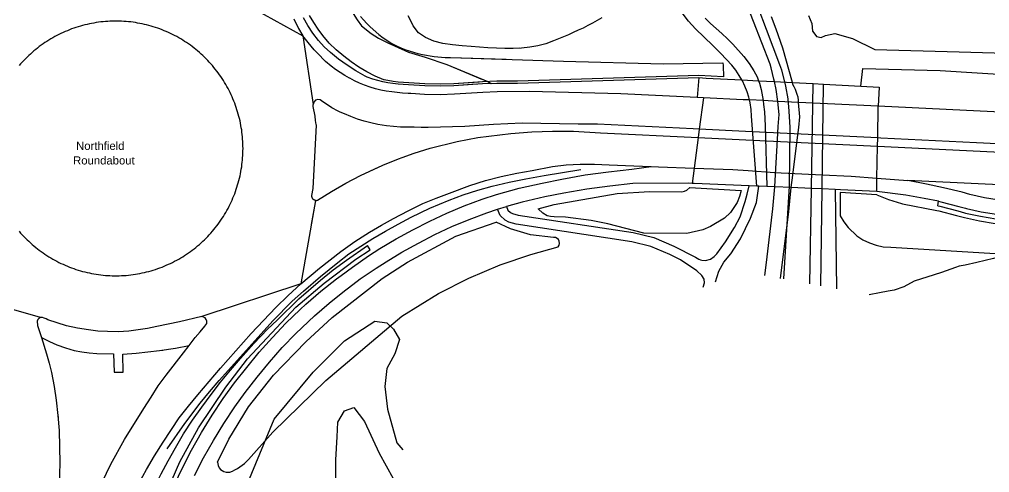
# Model space of a CAD drawing. Header units: millimetres. Extents: x 111502 to 977541, y 8702 to 1044108.
# Drawn here: x 975277.8 to 975487.4, y 475741.9 to 475839.7 of the extents above; entities that cross this region are included whole.
import ezdxf

# ---------------------------------------------------------------- set-up
doc = ezdxf.new("R2010")
doc.units = ezdxf.units.MM
doc.header["$LTSCALE"] = 0.25
doc.layers.add('X HVSS Site Background', color=8, linetype='Continuous')
doc.styles.add('OS Master Map$1$Standard', font='txt')

# ---------------------------------------------------------------- blocks, each defined once
blk = doc.blocks.new('OS MAP')
at = {"layer": 'X HVSS Site Background'}
for points in [[(489222.72, 240367.69), (489222.6, 240368.2), (489222, 240370.7), (489221.78, 240371.49), (489218.16, 240380.69), (489214.58, 240389.93)], [(489118.86, 240381.27), (489119.88, 240379.18), (489120.84, 240377.59)], [(489161.52, 240367.27), (489159.64, 240367.2), (489153.48, 240366.79), (489150.47, 240366.68), (489147.18, 240366.76), (489143.69, 240366.97), (489142.54, 240367.06), (489141.39, 240367.16), (489140.27, 240367.29), (489139.16, 240367.46), (489138.08, 240367.66), (489137.01, 240367.91), (489135.97, 240368.2), (489134.72, 240368.65), (489134.28, 240368.88), (489132.31, 240370), (489130.39, 240371.21), (489128.55, 240372.54), (489126.81, 240373.99), (489125.47, 240375.23), (489124.23, 240376.57), (489123.01, 240378.14), (489121.91, 240379.8), (489120.96, 240381.49)], [(489133.27, 240381.78), (489133.93, 240381.02), (489134.64, 240380.25), (489135.36, 240379.54), (489137.23, 240377.87), (489138.16, 240377.14), (489140.05, 240375.92), (489141.09, 240375.4), (489142, 240374.99), (489142.88, 240374.63), (489144.76, 240374.02), (489145.68, 240373.76), (489146.66, 240373.56), (489149.23, 240373.1), (489151.58, 240372.9), (489152.74, 240372.9), (489177.14, 240372.12), (489198.66, 240371.54), (489211.59, 240371.73), (489211.61, 240371.2), (489211.69, 240368.71)], [(489186.53, 240452.62), (489188.49, 240449.44), (489193.5, 240439.41), (489203.69, 240419.22), (489208.38, 240408.89), (489213.17, 240398.48), (489215.35, 240393.51), (489217.37, 240388.47), (489219.15, 240383.73), (489220.93, 240378.99), (489223.81, 240371.39), (489224.2, 240370.2), (489225.1, 240366.7), (489225.6, 240364), (489225.8, 240361.3), (489226, 240357.8)], [(489207.71, 240381.37), (489208.9, 240380.24), (489210.13, 240379.13), (489211.35, 240378.04), (489212.56, 240376.92), (489213.72, 240375.76), (489216.1, 240373.08), (489217.23, 240371.58), (489218.27, 240370), (489218.95, 240368.72), (489219.28, 240367.87)], [(489211.69, 240368.71), (489206.35, 240368.99), (489167.19, 240367.8), (489162.75, 240367.76), (489159.61, 240367.64), (489153.46, 240367.23), (489150.47, 240367.12), (489147.2, 240367.2), (489143.72, 240367.41), (489142.57, 240367.5), (489141.44, 240367.6), (489140.33, 240367.73), (489138.4, 240368.05), (489138.3, 240368.08), (489136.46, 240368.88), (489134.67, 240369.8), (489132.94, 240370.84), (489131.27, 240371.97), (489129.67, 240373.19), (489128.05, 240374.55), (489126.53, 240376.02), (489125.17, 240377.63), (489124.15, 240379.02), (489123.18, 240380.45), (489122.29, 240381.93)], [(489185.43, 240381.46), (489184.44, 240380.87), (489183.43, 240380.31), (489182.41, 240379.78), (489181.36, 240379.26), (489180.31, 240378.77), (489179.25, 240378.29), (489178.19, 240377.82), (489177.12, 240377.36), (489176.06, 240376.91), (489175, 240376.47), (489173.33, 240375.86), (489171.62, 240375.41), (489169.87, 240375.1), (489168.08, 240374.91), (489166.28, 240374.82), (489164.46, 240374.82), (489162.64, 240374.88), (489160.82, 240374.99), (489159.01, 240375.12), (489157.22, 240375.26), (489155.24, 240375.41), (489153.17, 240375.61), (489151.09, 240375.92), (489149.11, 240376.42), (489147.31, 240377.18), (489145.81, 240378.25), (489144.69, 240379.71), (489144.14, 240380.79), (489143.62, 240381.89)], [(489131.72, 240382.39), (489132.6, 240381), (489133.54, 240379.76), (489135.61, 240378.09), (489137.18, 240377.07), (489139.2, 240376.04), (489143.66, 240374.02), (489147.24, 240372.94), (489151.96, 240371.36), (489160.78, 240367.68), (489161.52, 240367.27)], [(489215.66, 240368.06), (489215.11, 240369.04), (489214.34, 240370.19), (489213.47, 240371.26), (489211.13, 240373.74), (489209.39, 240375.48), (489205.64, 240379.1), (489204.12, 240380.73), (489202.81, 240382.53), (489201.07, 240385.62), (489193.63, 240399.41), (489187.72, 240410.22), (489184.39, 240415.88), (489183.08, 240417.74), (489181.66, 240419.52), (489180.17, 240421.3), (489178.48, 240422.85), (489177.53, 240423.47), (489176.55, 240424.03), (489172.97, 240425.94)], [(489226.59, 240367.48), (489224.5, 240374.9), (489223.1, 240379), (489222.1, 240381.7)], [(489230.07, 240381.95), (489230.81, 240380.24), (489230.94, 240378.57), (489231.41, 240377.96), (489231.81, 240377.46), (489232.81, 240377.24), (489233.72, 240377.66), (489235.77, 240378.08), (489239.56, 240376.98), (489244.41, 240374.59), (489262.6, 240374.12), (489282.84, 240373.56)], [(489099.94, 240389.15), (489120.84, 240377.59)], [(489107.91, 240353.27), (489107.9, 240353.77), (489107.89, 240354.27), (489107.87, 240354.76), (489107.83, 240355.26), (489107.79, 240355.76), (489107.74, 240356.26), (489107.68, 240356.75), (489107.62, 240357.25), (489107.54, 240357.74), (489107.45, 240358.23), (489107.36, 240358.72), (489107.26, 240359.21), (489107.14, 240359.7), (489107.02, 240360.18), (489106.89, 240360.66), (489106.75, 240361.14), (489106.61, 240361.62), (489106.45, 240362.09), (489106.29, 240362.56), (489106.11, 240363.03), (489105.93, 240363.5), (489105.74, 240363.96), (489105.54, 240364.42), (489105.34, 240364.87), (489105.12, 240365.32), (489104.9, 240365.77), (489104.67, 240366.21), (489104.43, 240366.65), (489104.18, 240367.08), (489103.93, 240367.51), (489103.67, 240367.94), (489103.4, 240368.35), (489103.12, 240368.77), (489102.83, 240369.18), (489102.54, 240369.58), (489102.24, 240369.98), (489101.93, 240370.38), (489101.62, 240370.76), (489101.3, 240371.15), (489100.97, 240371.52), (489100.63, 240371.89), (489100.29, 240372.26), (489099.94, 240372.61), (489099.59, 240372.96), (489099.23, 240373.31), (489098.86, 240373.65), (489098.49, 240373.98), (489098.11, 240374.3), (489097.72, 240374.62), (489097.33, 240374.93), (489096.94, 240375.24), (489096.54, 240375.53), (489096.13, 240375.82), (489095.72, 240376.1), (489095.3, 240376.38), (489094.88, 240376.64), (489094.45, 240376.9), (489094.02, 240377.15), (489093.58, 240377.4), (489093.14, 240377.63), (489092.7, 240377.86), (489092.25, 240378.08), (489091.8, 240378.29), (489091.34, 240378.49), (489090.88, 240378.68), (489090.42, 240378.87), (489089.95, 240379.05), (489089.48, 240379.22), (489089.01, 240379.38), (489088.53, 240379.53), (489088.06, 240379.67), (489087.58, 240379.8), (489087.09, 240379.93), (489086.61, 240380.05), (489086.12, 240380.15), (489085.63, 240380.25), (489085.14, 240380.34), (489084.65, 240380.43), (489084.15, 240380.5), (489083.66, 240380.56), (489083.16, 240380.61), (489082.67, 240380.66), (489082.17, 240380.7), (489081.67, 240380.72), (489081.17, 240380.74), (489080.67, 240380.75), (489080.17, 240380.75), (489079.67, 240380.74), (489079.17, 240380.72), (489078.68, 240380.7), (489078.18, 240380.66), (489077.68, 240380.61), (489077.19, 240380.56), (489076.69, 240380.5), (489076.2, 240380.43), (489075.7, 240380.34), (489075.21, 240380.25), (489074.72, 240380.15), (489074.24, 240380.05), (489073.75, 240379.93), (489073.27, 240379.8), (489072.79, 240379.67), (489072.31, 240379.53), (489071.83, 240379.38), (489071.36, 240379.22), (489070.89, 240379.05), (489070.42, 240378.87), (489069.96, 240378.68), (489069.5, 240378.49), (489069.05, 240378.29), (489068.59, 240378.08), (489068.14, 240377.86), (489067.7, 240377.63), (489067.26, 240377.4), (489066.82, 240377.15), (489066.39, 240376.9), (489065.97, 240376.64), (489065.54, 240376.38), (489065.13, 240376.1), (489064.71, 240375.82), (489064.31, 240375.53), (489063.91, 240375.24), (489063.51, 240374.93), (489063.12, 240374.62), (489062.73, 240374.3), (489062.35, 240373.98), (489061.98, 240373.65), (489061.61, 240373.31), (489061.25, 240372.96), (489060.9, 240372.61), (489060.55, 240372.26), (489060.21, 240371.89), (489059.87, 240371.52), (489059.55, 240371.15)], [(489059.55, 240335.39), (489059.87, 240335.01), (489060.21, 240334.64), (489060.55, 240334.28), (489060.9, 240333.92), (489061.25, 240333.57), (489061.61, 240333.22), (489061.98, 240332.89), (489062.35, 240332.56), (489062.73, 240332.23), (489063.12, 240331.91), (489063.51, 240331.6), (489063.91, 240331.3), (489064.31, 240331), (489064.71, 240330.71), (489065.13, 240330.43), (489065.54, 240330.16), (489065.97, 240329.89), (489066.39, 240329.63), (489066.82, 240329.38), (489067.26, 240329.14), (489067.7, 240328.9), (489068.14, 240328.68), (489068.59, 240328.46), (489069.05, 240328.25), (489069.5, 240328.04), (489069.96, 240327.85), (489070.42, 240327.66), (489070.89, 240327.49), (489071.36, 240327.32), (489071.83, 240327.16), (489072.31, 240327.01), (489072.79, 240326.86), (489073.27, 240326.73), (489073.75, 240326.6), (489074.24, 240326.49), (489074.72, 240326.38), (489075.21, 240326.28), (489075.7, 240326.19), (489076.2, 240326.11), (489076.69, 240326.04), (489077.19, 240325.97), (489077.68, 240325.92), (489078.18, 240325.87), (489078.68, 240325.84), (489079.17, 240325.81), (489079.67, 240325.79), (489080.17, 240325.78), (489080.67, 240325.78), (489081.17, 240325.79), (489081.67, 240325.81), (489082.17, 240325.84), (489082.67, 240325.87), (489083.16, 240325.92), (489083.66, 240325.97), (489084.15, 240326.04), (489084.65, 240326.11), (489085.14, 240326.19), (489085.63, 240326.28), (489086.12, 240326.38), (489086.61, 240326.49), (489087.09, 240326.6), (489087.58, 240326.73), (489088.06, 240326.86), (489088.53, 240327.01), (489089.01, 240327.16), (489089.48, 240327.32), (489089.95, 240327.49), (489090.42, 240327.66), (489090.88, 240327.85), (489091.34, 240328.04), (489091.8, 240328.25), (489092.25, 240328.46), (489092.7, 240328.68), (489093.14, 240328.9), (489093.58, 240329.14), (489094.02, 240329.38), (489094.45, 240329.63), (489094.88, 240329.89), (489095.3, 240330.16), (489095.72, 240330.43), (489096.13, 240330.71), (489096.54, 240331), (489096.94, 240331.3), (489097.33, 240331.6), (489097.72, 240331.91), (489098.11, 240332.23), (489098.49, 240332.56), (489098.86, 240332.89), (489099.23, 240333.22), (489099.59, 240333.57), (489099.94, 240333.92), (489100.29, 240334.28), (489100.63, 240334.64), (489100.97, 240335.01), (489101.3, 240335.39), (489101.62, 240335.77), (489101.93, 240336.16), (489102.24, 240336.55), (489102.54, 240336.95), (489102.83, 240337.36), (489103.12, 240337.76), (489103.4, 240338.18), (489103.67, 240338.6), (489103.93, 240339.02), (489104.18, 240339.45), (489104.43, 240339.89), (489104.67, 240340.32), (489104.9, 240340.77), (489105.12, 240341.21), (489105.34, 240341.66), (489105.54, 240342.12), (489105.74, 240342.58), (489105.93, 240343.04), (489106.11, 240343.5), (489106.29, 240343.97), (489106.45, 240344.44), (489106.61, 240344.92), (489106.75, 240345.39), (489106.89, 240345.87), (489107.02, 240346.35), (489107.14, 240346.84), (489107.26, 240347.33), (489107.36, 240347.81), (489107.45, 240348.3), (489107.54, 240348.8), (489107.62, 240349.29), (489107.68, 240349.78), (489107.74, 240350.28), (489107.79, 240350.77), (489107.83, 240351.27), (489107.87, 240351.77), (489107.89, 240352.27), (489107.9, 240352.77), (489107.91, 240353.27)], [(489206.05, 240364.27), (489189.54, 240365.08), (489169.8, 240365.54), (489162.8, 240365.49), (489159.73, 240365.37), (489153.58, 240364.96), (489150.48, 240364.85), (489147.1, 240364.93), (489144.18, 240365.11), (489143.56, 240365.15), (489142.38, 240365.23), (489141.21, 240365.34), (489140.03, 240365.48), (489138.86, 240365.65), (489137.7, 240365.87), (489136.55, 240366.14), (489135.41, 240366.46), (489134.16, 240366.91), (489133.06, 240367.37), (489131.99, 240367.88), (489130.97, 240368.4), (489130.93, 240368.42), (489129.9, 240369.01), (489128.9, 240369.64), (489127.92, 240370.32), (489126.97, 240371.03), (489125.72, 240372.05), (489123.98, 240373.86), (489123.26, 240374.58), (489121.95, 240376.1), (489120.84, 240377.59)], [(489120.84, 240377.59), (489123.03, 240362.74)], [(489241.35, 240366.7), (489241.8, 240370.53), (489258.49, 240370.12), (489283.61, 240368.52)], [(489161.52, 240367.27), (489162.76, 240367.32), (489167.2, 240367.36), (489206.35, 240368.55)], [(489206.35, 240368.55), (489206.05, 240364.27)], [(489206.35, 240368.55), (489207.96, 240368.46), (489215.66, 240368.06)], [(489215.66, 240368.06), (489219.28, 240367.87)], [(489218.88, 240345.11), (489217.77, 240360.22), (489217.69, 240361.66), (489217.46, 240363.08), (489217.3, 240363.73), (489217.16, 240364.3), (489216.78, 240365.51), (489216.33, 240366.69), (489215.79, 240367.83), (489215.66, 240368.06)], [(489219.28, 240367.87), (489222.72, 240367.69)], [(489219.28, 240367.87), (489219.47, 240367.36), (489219.83, 240365.96), (489220.12, 240364.37), (489220.24, 240363.58), (489220.36, 240362.77), (489220.54, 240361.16), (489220.72, 240358.14), (489221.06, 240345.02)], [(489222.72, 240367.69), (489226.59, 240367.48)], [(489222.8, 240344.95), (489222.94, 240347.66), (489223.35, 240355.22), (489223.5, 240357.99), (489223.75, 240360.6), (489223.41, 240363.43), (489223.1, 240366), (489222.72, 240367.69)], [(489226.3, 240344.8), (489226.65, 240347.49), (489227.63, 240355.02), (489227.99, 240357.76), (489228.2, 240360.1), (489227.94, 240363.21), (489227.9, 240363.65), (489227.8, 240364.3), (489227.65, 240364.9), (489227.25, 240366), (489227, 240366.55), (489226.7, 240367.1), (489226.59, 240367.48)], [(489226.59, 240367.48), (489231.08, 240367.25)], [(489230.69, 240344.61), (489231.08, 240367.25)], [(489231.08, 240367.25), (489233.33, 240367.13)], [(489233.03, 240344.52), (489233.33, 240367.13)], [(489233.33, 240367.13), (489241.35, 240366.7)], [(489241.35, 240366.7), (489245.34, 240366.49)], [(489245.34, 240366.49), (489245.14, 240362.37)], [(489207.39, 240364.21), (489206.05, 240364.27)], [(489207.39, 240364.21), (489206.48, 240357.42)], [(489245.14, 240362.37), (489227.94, 240363.21), (489223.41, 240363.43), (489220.24, 240363.58), (489217.3, 240363.73), (489215.96, 240363.79), (489207.39, 240364.21)], [(489123.54, 240342.06), (489123.51, 240342.06), (489123.47, 240342.07), (489123.43, 240342.08), (489123.39, 240342.1), (489123.36, 240342.11), (489123.32, 240342.12), (489123.29, 240342.14), (489123.25, 240342.16), (489123.22, 240342.18), (489123.16, 240342.22), (489123.13, 240342.24), (489123.1, 240342.27), (489123.08, 240342.29), (489123.05, 240342.32), (489123.02, 240342.35), (489123, 240342.38), (489122.97, 240342.41), (489122.95, 240342.44), (489122.93, 240342.48), (489122.91, 240342.51), (489122.89, 240342.54), (489122.88, 240342.58), (489122.86, 240342.61), (489122.85, 240342.65), (489122.84, 240342.69), (489122.83, 240342.73), (489122.82, 240342.76), (489122.81, 240342.8), (489122.8, 240342.84), (489122.8, 240342.88), (489122.8, 240342.92), (489122.79, 240342.96), (489122.8, 240342.99), (489122.8, 240343.03), (489122.8, 240343.07), (489122.81, 240343.12), (489123.08, 240344.61), (489123.79, 240358.3), (489123.74, 240358.45), (489123.59, 240359.33), (489123.49, 240360.22), (489123.09, 240362.29), (489123.03, 240362.74)], [(489206.48, 240357.42), (489205.18, 240357.48), (489184.51, 240358.49), (489180.32, 240358.54), (489168.18, 240358.69), (489162.01, 240358.43), (489155.85, 240358.01), (489147.93, 240357.8), (489146.42, 240357.82), (489144.91, 240357.83), (489143.4, 240357.85), (489141.9, 240357.89), (489140.39, 240357.97), (489138.9, 240358.12), (489137, 240358.43), (489135.53, 240358.77), (489134.07, 240359.17), (489132.64, 240359.62), (489131.22, 240360.14), (489129.82, 240360.71), (489128.9, 240361.13), (489128.45, 240361.33), (489127.11, 240362.01), (489124.86, 240363.54), (489124.85, 240363.55), (489124.55, 240363.75), (489124.05, 240363.81), (489123.59, 240363.65), (489123.24, 240363.25), (489123.03, 240362.74)], [(489245.02, 240355.54), (489245.14, 240362.37)], [(489359.73, 240357.01), (489356.22, 240357.56), (489352.22, 240357.9), (489346.72, 240358.37), (489341.85, 240358.5), (489336.98, 240358.43), (489331.84, 240358.14), (489245.14, 240362.37)], [(489226, 240357.8), (489225.9, 240345.1), (489224.66, 240325.09)], [(489123.54, 240342.06), (489123.58, 240342.05), (489123.62, 240342.05), (489123.66, 240342.05), (489123.7, 240342.04), (489123.74, 240342.05), (489123.78, 240342.05), (489123.82, 240342.05), (489123.85, 240342.06), (489123.89, 240342.06), (489123.93, 240342.07), (489124, 240342.09), (489127.03, 240344), (489130.13, 240345.79), (489133.3, 240347.45), (489138.11, 240349.67), (489141.47, 240351.01), (489142.27, 240351.3), (489144.88, 240352.22), (489148.33, 240353.29), (489154.2, 240354.77), (489158.66, 240355.6), (489165.76, 240356.48), (489170.28, 240356.83), (489174.8, 240356.98), (489179.33, 240356.96), (489185.13, 240356.67), (489206.24, 240355.64)], [(489206.24, 240355.64), (489205.35, 240349.01)], [(489206.48, 240357.42), (489206.24, 240355.64)], [(489206.24, 240355.64), (489216.56, 240355.13), (489244.98, 240353.75)], [(489245.02, 240355.54), (489216.44, 240356.93), (489206.48, 240357.42)], [(489244.98, 240353.75), (489245.02, 240355.54)], [(489358.51, 240350.32), (489354.43, 240350.94), (489350.2, 240351.42), (489337.37, 240351.49), (489330.44, 240351.37), (489266.35, 240354.5), (489245.72, 240355.5), (489245.02, 240355.54)], [(489244.85, 240346.83), (489244.98, 240353.75)], [(489244.98, 240353.75), (489327.69, 240349.71), (489340.95, 240348.54), (489352.52, 240346.9), (489357.71, 240346.16)], [(489092.7, 240279.7), (489094.4, 240283.45), (489096.75, 240288.15), (489098.95, 240291.95), (489101.25, 240295.7), (489103.65, 240299.3), (489106.1, 240302.65), (489108.7, 240306), (489111.4, 240309.3), (489114.25, 240312.45), (489117.15, 240315.55), (489120.25, 240318.5), (489121.5, 240319.65), (489124.75, 240322.45), (489128.1, 240325.1), (489129.12, 240325.85), (489131.55, 240327.65), (489135.05, 240330.1), (489137.5, 240331.65), (489141, 240333.75), (489144.6, 240335.7), (489148.25, 240337.55), (489151.95, 240339.3), (489155.7, 240340.85), (489159.55, 240342.3), (489162.65, 240343.3), (489167.55, 240344.7), (489172.5, 240345.8), (489176.8, 240346.65), (489181.8, 240347.55), (489186.85, 240348.25), (489191.9, 240348.8), (489196.09, 240349.35)], [(489120.39, 240324.01), (489124.46, 240327.43), (489129.04, 240331.01), (489132.08, 240333.18), (489135.23, 240335.21), (489137.8, 240336.71), (489140.42, 240338.13), (489143.56, 240339.81), (489146.77, 240341.37), (489149.61, 240342.54), (489152.48, 240343.64), (489156.92, 240345.26), (489160.28, 240346.35), (489163.69, 240347.22), (489167.03, 240347.9), (489170.36, 240348.53), (489174.76, 240349.34), (489177.73, 240349.7), (489180.72, 240349.84), (489183.85, 240349.84), (489186.98, 240349.74), (489192.34, 240349.51), (489196.09, 240349.35)], [(489196.09, 240349.35), (489197.69, 240349.28), (489205.35, 240349.01)], [(489091.52, 240288.4), (489095.31, 240293.86), (489098.65, 240298.25), (489100.66, 240300.73), (489102.74, 240303.15), (489105.97, 240306.77), (489109.21, 240310.37), (489114.37, 240316.03), (489118.51, 240320.27), (489120.98, 240322.49), (489124.64, 240325.61), (489128.36, 240328.65), (489130.8, 240330.49), (489133.34, 240332.19), (489135.94, 240333.8), (489138.67, 240335.4), (489141.43, 240336.93), (489144.23, 240338.4), (489148.27, 240340.38), (489152.41, 240342.13), (489155.49, 240343.24), (489158.61, 240344.23), (489161.76, 240345.11), (489165.38, 240345.98), (489169.03, 240346.72), (489172.97, 240347.43), (489176.91, 240348.08), (489180.85, 240348.69)], [(489205.35, 240349.01), (489204.91, 240345.72)], [(489205.35, 240349.01), (489213.71, 240348.72), (489217.03, 240348.48), (489222.7, 240348.06), (489233, 240347.55), (489239.27, 240347.25), (489244.85, 240346.83)], [(489204.18, 240345.75), (489192.15, 240345.7), (489187.15, 240345.15), (489182.15, 240344.45), (489177.2, 240343.6), (489173.1, 240342.8), (489168.2, 240341.65), (489164.82, 240340.7)], [(489164.82, 240340.7), (489165.13, 240339.95), (489165.71, 240339.42), (489166.12, 240339.19), (489167.32, 240338.87), (489192.19, 240335.11), (489196.64, 240334.03), (489201.01, 240332.19), (489205.68, 240329.78), (489206.35, 240329.38), (489206.71, 240329.25), (489207.02, 240329.13), (489207.78, 240329.09), (489208.91, 240329.37), (489209.69, 240329.91), (489210.25, 240330.52), (489212.12, 240333.08), (489214.08, 240336.17), (489215.32, 240338.47), (489216.41, 240341.8), (489216.84, 240343.36), (489217.26, 240345.18)], [(489204.91, 240345.72), (489204.18, 240345.75)], [(489217.26, 240345.18), (489205.4, 240345.7), (489204.91, 240345.72)], [(489209.97, 240324.5), (489210.69, 240326.76), (489211.81, 240328.74), (489213.28, 240330.55), (489215.41, 240333.73), (489217.51, 240338.23), (489218.8, 240341.58), (489219.37, 240345.09)], [(489219.37, 240345.09), (489218.88, 240345.11), (489217.26, 240345.18)], [(489222.8, 240344.95), (489221.06, 240345.02), (489219.37, 240345.09)], [(489244.8, 240344), (489244.85, 240346.83)], [(489244.85, 240346.83), (489251.51, 240346.34)], [(489356.53, 240339.46), (489351.25, 240340.3), (489345, 240341.15), (489340.8, 240341.65), (489330.5, 240342.45), (489329.6, 240342.55), (489319.3, 240343.2), (489314.8, 240343.4), (489268.2, 240345.55), (489251.51, 240346.34)], [(489363.86, 240338.17), (489363.13, 240334.53), (489359.15, 240335.25), (489352.5, 240336.3), (489345.85, 240337.25), (489339.5, 240338), (489332.8, 240338.6), (489324.45, 240339.1), (489276.65, 240341.6), (489273.4, 240341.85), (489271.25, 240342.1), (489268.05, 240342.6), (489264.9, 240343.3), (489263.25, 240343.8), (489259.25, 240344.75), (489255.55, 240345.55), (489251.51, 240346.34)], [(489171.7, 240340.23), (489175.16, 240341.15), (489188.71, 240343.52), (489195.7, 240343.96), (489202.71, 240343.92), (489203.26, 240344.02), (489203.78, 240344.25), (489204.46, 240344.82)], [(489204.46, 240344.82), (489215.53, 240344.21), (489215.17, 240342.86), (489214.63, 240341.57), (489213.25, 240339.46), (489211.92, 240338.19), (489208.92, 240336.39), (489207.21, 240335.68), (489203.77, 240334.88), (489194.5, 240334.95), (489186.71, 240336.98), (489183.13, 240337.72), (489177.58, 240338.44), (489175.13, 240338.49), (489174.36, 240338.55), (489173.62, 240338.75), (489172.66, 240339.26), (489171.7, 240340.23)], [(489220.63, 240325.83), (489221, 240328.65), (489222.35, 240340.2), (489222.8, 240344.95)], [(489226.3, 240344.8), (489222.8, 240344.95)], [(489224.05, 240325.2), (489225.85, 240339.65), (489226.3, 240344.8)], [(489230.69, 240344.61), (489226.3, 240344.8)], [(489230.34, 240324.04), (489230.69, 240344.61)], [(489233.03, 240344.52), (489230.69, 240344.61)], [(489232.76, 240323.59), (489233.03, 240344.52)], [(489235.8, 240344.4), (489233.03, 240344.52)], [(489235.8, 240344.4), (489236.1, 240322.97)], [(489244.8, 240344), (489237, 240344.35), (489235.8, 240344.4)], [(489244.83, 240343.26), (489236.87, 240343.75), (489236.89, 240338.73), (489237.68, 240337.39), (489238.62, 240336.17), (489240.53, 240334.4), (489241.83, 240333.55), (489243.22, 240332.88), (489244.69, 240332.38), (489246.21, 240332.06), (489247.82, 240331.94), (489316.71, 240327.76), (489338.63, 240326.06), (489358.21, 240323.13), (489378.62, 240318.05), (489399.8, 240311.35), (489420.98, 240304.17), (489423.75, 240303.33)], [(489258.13, 240341.85), (489255.05, 240342.45), (489251.1, 240343.15), (489244.8, 240344)], [(489244.83, 240343.26), (489247.38, 240342.21), (489250.19, 240341.36), (489250.34, 240341.34), (489257.79, 240339.88), (489258.21, 240339.8), (489262.04, 240338.82), (489263.49, 240338.42), (489263.74, 240338.35), (489267.02, 240337.64), (489270.41, 240337.07), (489272.85, 240336.76), (489276.22, 240336.5), (489281.82, 240336.21), (489293.92, 240334.81), (489330.41, 240332.57), (489345.8, 240330.99), (489366.09, 240327.65), (489377.82, 240325.07), (489396.22, 240320.17), (489408.18, 240316.18), (489423.53, 240309.95), (489426.43, 240308.49)], [(489123.54, 240342.06), (489123.33, 240340.82), (489120.39, 240324.01)], [(489257.98, 240340.86), (489258.13, 240341.85)], [(489258.13, 240341.85), (489258.65, 240341.75), (489262.55, 240340.75), (489264, 240340.35), (489264.2, 240340.3), (489267.4, 240339.6), (489270.7, 240339.05), (489273.05, 240338.75), (489276.35, 240338.5), (489287.02, 240337.94)], [(489097.45, 240282.65), (489099.4, 240286.5), (489101.5, 240290.25), (489103.75, 240293.9), (489106.15, 240297.5), (489108.4, 240300.6), (489110.95, 240303.9), (489113.6, 240307.15), (489116.4, 240310.3), (489119.3, 240313.3), (489123.35, 240317.15), (489126.55, 240319.9), (489129.8, 240322.55), (489130.68, 240323.21), (489133.2, 240325.1), (489136.7, 240327.45), (489138.8, 240328.8), (489142.25, 240330.9), (489145.8, 240332.85), (489149.35, 240334.7), (489153.05, 240336.4), (489156.75, 240337.95), (489160.55, 240339.35), (489162.89, 240340.13)], [(489162.89, 240340.13), (489164.82, 240340.7)], [(489207.28, 240323.29), (489207.59, 240324.23), (489207.56, 240325.05), (489206.99, 240325.86), (489205.97, 240326.83), (489202.4, 240329.21), (489200.1, 240330.4), (489196, 240332.13), (489191.88, 240333.13), (489166.94, 240336.9), (489165.33, 240337.33), (489164.56, 240337.76), (489163.46, 240338.77), (489162.89, 240340.13)], [(489257.98, 240340.86), (489258.43, 240340.77), (489262.29, 240339.78), (489263.75, 240339.38), (489263.97, 240339.33), (489267.21, 240338.62), (489270.55, 240338.06), (489272.95, 240337.76), (489276.29, 240337.5), (489281.87, 240337.21)], [(489102.43, 240285.53), (489102.52, 240284.81), (489102.73, 240284.35), (489103.05, 240283.95), (489103.8, 240283.51), (489104.3, 240283.38), (489105.08, 240283.42), (489105.63, 240283.63), (489106.17, 240283.91), (489106.7, 240284.2), (489108.24, 240285.25), (489109.08, 240286.09), (489114.33, 240292.03), (489125.77, 240303.18), (489142.24, 240317.03), (489150.14, 240321.93), (489156.67, 240325.28), (489163.49, 240328.11), (489170.1, 240330.4), (489175.99, 240332.05), (489176.19, 240332.36), (489176.29, 240332.73), (489176.23, 240333.28), (489176.04, 240333.6), (489175.76, 240333.85), (489175.42, 240334.01), (489175.01, 240334.06), (489169.98, 240334.63), (489165.66, 240335.91), (489162.58, 240337.33)], [(489102.43, 240285.53), (489104.87, 240290.54), (489109.07, 240297.46), (489114.53, 240304.32), (489121.51, 240311.49), (489127.2, 240316.77), (489137.95, 240325.18), (489143.43, 240328.74), (489153.89, 240334.3), (489162.58, 240337.33)], [(489285.26, 240336.71), (489281.83, 240334.3), (489280.92, 240333.6), (489280.06, 240333.18), (489278.67, 240332.63), (489276.76, 240332.04), (489273.35, 240330.51), (489271.84, 240329.99), (489270.06, 240329.48), (489266.42, 240328.64), (489263.91, 240328.1), (489262.6, 240327.86), (489261.84, 240327.57), (489258.83, 240326.46), (489257.24, 240326.01), (489252.91, 240324.62), (489250.64, 240323.4), (489248.56, 240322.7), (489247.29, 240322.46), (489245.38, 240322.08), (489243.18, 240321.67)], [(489068, 240168.15), (489076.6, 240223.65), (489080.55, 240250.4), (489084.19, 240270.42), (489088.8, 240280.18), (489090.23, 240283.04), (489091.73, 240285.86), (489093.29, 240288.66), (489095.08, 240291.66), (489096.98, 240294.59), (489099, 240297.44), (489101.02, 240300.13), (489103.08, 240302.79), (489105.19, 240305.41), (489107.39, 240307.95), (489110.24, 240311.16), (489113.2, 240314.26), (489115.27, 240316.23), (489119.97, 240320.77), (489124.62, 240324.86), (489127.4, 240327.05), (489130.23, 240329.16), (489134.78, 240332.34)], [(489068, 240168.15), (489068.91, 240168.23), (489078.09, 240210.62), (489080.42, 240226.26), (489082.69, 240243.18), (489085.82, 240258.86), (489087.37, 240265.88), (489089.44, 240273.53), (489091.64, 240279.66), (489094.25, 240285.64), (489098.28, 240292.98), (489104.2, 240301.74), (489108.89, 240307.82), (489119.35, 240318.99), (489125.42, 240324.22), (489132.31, 240329.34), (489135.4, 240331.37), (489134.78, 240332.34)], [(489085.47, 240281.09), (489087.05, 240283.98), (489088.82, 240286.94), (489090.65, 240289.87), (489094.15, 240295.11), (489096.12, 240297.64), (489098.16, 240300.1), (489103.07, 240305.86), (489109.69, 240313.3), (489115.01, 240318.96), (489117.66, 240321.53), (489120.39, 240324.01)], [(489120.39, 240324.01), (489098.99, 240316.96)], [(489064.18, 240316.74), (489047.23, 240321.61)], [(489064.18, 240316.74), (489063.82, 240316.59), (489063.57, 240316.32), (489063.42, 240315.98), (489063.53, 240315.07), (489064.41, 240312.44), (489064.41, 240312.43)], [(489098.99, 240316.96), (489094.19, 240315.86), (489089.29, 240314.81), (489087.28, 240314.43), (489085.26, 240314.11), (489083.22, 240313.85), (489080.93, 240313.7), (489078.62, 240313.72), (489076.57, 240313.85), (489074.52, 240314.09), (489072.12, 240314.46), (489069.76, 240315.01), (489067.74, 240315.63), (489065.75, 240316.3), (489065.36, 240316.46), (489064.98, 240316.62), (489064.58, 240316.74), (489064.18, 240316.74)], [(489105.88, 240273.6), (489114.67, 240294.84), (489123.06, 240304.98), (489129.82, 240311.73), (489136.38, 240315.98), (489138.99, 240315.59), (489140.44, 240314.24), (489141.69, 240312.02), (489140.73, 240308.93), (489138.99, 240305.75), (489138.51, 240301.89), (489139.09, 240296.96), (489141.11, 240289.72), (489142.45, 240288.2)], [(489096.3, 240310.76), (489097.61, 240312.45), (489098.64, 240313.67), (489099.66, 240314.89), (489099.91, 240315.18), (489100.11, 240315.5), (489100.11, 240316.01), (489099.93, 240316.37), (489099.7, 240316.71), (489098.99, 240316.96)], [(489064.41, 240312.43), (489065.45, 240308.96), (489066.02, 240306.92), (489066.55, 240304.87), (489067.13, 240301.9), (489067.55, 240298.9), (489067.93, 240295.65), (489068.16, 240292.38), (489068.29, 240288.87), (489068.32, 240285.35), (489068.29, 240283.02), (489068.2, 240280.69), (489067.97, 240278.16), (489067.25, 240272.69), (489066.44, 240266.56), (489065.43, 240259.47), (489064.09, 240249.84), (489062.89, 240241.38), (489061.54, 240232.47), (489060.29, 240224.21), (489059.18, 240217.07)], [(489064.41, 240312.43), (489066.1, 240311.57), (489067.7, 240310.87), (489069.55, 240310.2), (489071.45, 240309.68), (489073.06, 240309.36), (489074.68, 240309.15), (489076.31, 240309.01), (489079.96, 240308.94), (489080.09, 240304.99), (489082.01, 240305.01), (489081.98, 240308.85), (489084.82, 240309.08), (489089.87, 240309.62), (489093.31, 240310.16), (489096.3, 240310.76)], [(489058.85, 240179), (489062.85, 240205.35), (489064.19, 240217.36), (489066.25, 240232.61), (489068.02, 240245.22), (489068.59, 240249.17), (489069.19, 240253.13), (489069.8, 240257.07), (489070.37, 240260.2), (489071.07, 240263.31), (489072.01, 240266.88), (489073.09, 240270.41), (489074.32, 240273.92), (489075.72, 240277.36), (489077.46, 240281.25), (489079.35, 240285.08), (489082.34, 240290.47), (489086.49, 240297.13), (489088.04, 240299.58), (489089.61, 240302), (489091.29, 240304.35), (489095.05, 240309.14), (489096.3, 240310.76)], [(489127.99, 240281.45), (489127.99, 240286.03), (489128.28, 240291.04), (489128.42, 240294.19), (489129.86, 240296.63), (489131.86, 240297.34), (489134.15, 240294.34), (489137.3, 240287.46), (489140.31, 240282.02)]]:
    blk.add_lwpolyline(points, dxfattribs=at)
at = {"layer": 'X HVSS Site Background', "flags": 128}
for points in [[(489118.86, 240381.27), (489119.88, 240379.18), (489119.88, 240379.18), (489120.84, 240377.59)], [(489158.38, 240367.12), (489153.48, 240366.79), (489153.48, 240366.79), (489150.47, 240366.68), (489150.47, 240366.68), (489147.18, 240366.76), (489147.18, 240366.76), (489143.69, 240366.97), (489143.69, 240366.97), (489142.54, 240367.06), (489142.54, 240367.06), (489141.39, 240367.16), (489141.39, 240367.16), (489140.27, 240367.29), (489140.27, 240367.29), (489139.16, 240367.46), (489139.16, 240367.46), (489138.08, 240367.66), (489138.08, 240367.66), (489137.01, 240367.91), (489137.01, 240367.91), (489135.97, 240368.2), (489135.97, 240368.2), (489134.72, 240368.65), (489134.72, 240368.65), (489134.28, 240368.88), (489134.28, 240368.88), (489132.31, 240370), (489132.31, 240370), (489130.39, 240371.21), (489130.39, 240371.21), (489128.55, 240372.54), (489128.55, 240372.54), (489126.81, 240373.99), (489126.81, 240373.99), (489125.47, 240375.23), (489125.47, 240375.23), (489124.23, 240376.57), (489124.23, 240376.57), (489123.01, 240378.14), (489123.01, 240378.14), (489121.91, 240379.8), (489121.91, 240379.8), (489120.96, 240381.49)], [(489133.27, 240381.78), (489133.93, 240381.02), (489133.93, 240381.02), (489134.64, 240380.25), (489134.64, 240380.25), (489135.36, 240379.54), (489135.36, 240379.54), (489137.23, 240377.87), (489137.23, 240377.87), (489138.16, 240377.14), (489138.16, 240377.14), (489140.05, 240375.92), (489140.05, 240375.92), (489141.09, 240375.4), (489141.09, 240375.4), (489142, 240374.99), (489142, 240374.99), (489142.88, 240374.63), (489142.88, 240374.63), (489144.76, 240374.02), (489144.76, 240374.02), (489145.68, 240373.76), (489145.68, 240373.76), (489146.66, 240373.56), (489146.66, 240373.56), (489149.23, 240373.1), (489149.23, 240373.1), (489151.58, 240372.9), (489151.58, 240372.9), (489152.74, 240372.9), (489152.74, 240372.9), (489164.76, 240372.52)], [(489158.95, 240367.6), (489153.46, 240367.23), (489153.46, 240367.23), (489150.47, 240367.12), (489150.47, 240367.12), (489147.2, 240367.2), (489147.2, 240367.2), (489143.72, 240367.41), (489143.72, 240367.41), (489142.57, 240367.5), (489142.57, 240367.5), (489141.44, 240367.6), (489141.44, 240367.6), (489140.33, 240367.73), (489140.33, 240367.73), (489138.4, 240368.05), (489138.4, 240368.05), (489138.3, 240368.08), (489138.3, 240368.08), (489136.46, 240368.88), (489136.46, 240368.88), (489134.67, 240369.8), (489134.67, 240369.8), (489132.94, 240370.84), (489132.94, 240370.84), (489131.27, 240371.97), (489131.27, 240371.97), (489129.67, 240373.19), (489129.67, 240373.19), (489128.05, 240374.55), (489128.05, 240374.55), (489126.53, 240376.02), (489126.53, 240376.02), (489125.17, 240377.63), (489125.17, 240377.63), (489124.15, 240379.02), (489124.15, 240379.02), (489123.18, 240380.45), (489123.18, 240380.45), (489122.29, 240381.93)], [(489167.56, 240374.88), (489166.28, 240374.82), (489166.28, 240374.82), (489164.46, 240374.82), (489164.46, 240374.82), (489162.64, 240374.88), (489162.64, 240374.88), (489160.82, 240374.99), (489160.82, 240374.99), (489159.01, 240375.12), (489159.01, 240375.12), (489157.22, 240375.26), (489157.22, 240375.26), (489155.24, 240375.41), (489155.24, 240375.41), (489153.17, 240375.61), (489153.17, 240375.61), (489151.09, 240375.92), (489151.09, 240375.92), (489149.11, 240376.42), (489149.11, 240376.42), (489147.31, 240377.18), (489147.31, 240377.18), (489145.81, 240378.25), (489145.81, 240378.25), (489144.69, 240379.71), (489144.69, 240379.71), (489144.14, 240380.79), (489144.14, 240380.79), (489143.62, 240381.89)], [(489131.72, 240382.39), (489132.6, 240381), (489132.6, 240381), (489133.54, 240379.76), (489133.54, 240379.76), (489135.61, 240378.09), (489135.61, 240378.09), (489137.18, 240377.07), (489137.18, 240377.07), (489139.2, 240376.04), (489139.2, 240376.04), (489143.66, 240374.02), (489143.66, 240374.02), (489147.24, 240372.94), (489147.24, 240372.94), (489151.96, 240371.36), (489151.96, 240371.36), (489159.62, 240368.16)], [(489099.94, 240389.15), (489120.84, 240377.59)], [(489107.91, 240353.27), (489107.9, 240353.77), (489107.9, 240353.77), (489107.89, 240354.27), (489107.89, 240354.27), (489107.87, 240354.76), (489107.87, 240354.76), (489107.83, 240355.26), (489107.83, 240355.26), (489107.79, 240355.76), (489107.79, 240355.76), (489107.74, 240356.26), (489107.74, 240356.26), (489107.68, 240356.75), (489107.68, 240356.75), (489107.62, 240357.25), (489107.62, 240357.25), (489107.54, 240357.74), (489107.54, 240357.74), (489107.45, 240358.23), (489107.45, 240358.23), (489107.36, 240358.72), (489107.36, 240358.72), (489107.26, 240359.21), (489107.26, 240359.21), (489107.14, 240359.7), (489107.14, 240359.7), (489107.02, 240360.18), (489107.02, 240360.18), (489106.89, 240360.66), (489106.89, 240360.66), (489106.75, 240361.14), (489106.75, 240361.14), (489106.61, 240361.62), (489106.61, 240361.62), (489106.45, 240362.09), (489106.45, 240362.09), (489106.29, 240362.56), (489106.29, 240362.56), (489106.11, 240363.03), (489106.11, 240363.03), (489105.93, 240363.5), (489105.93, 240363.5), (489105.74, 240363.96), (489105.74, 240363.96), (489105.54, 240364.42), (489105.54, 240364.42), (489105.34, 240364.87), (489105.34, 240364.87), (489105.12, 240365.32), (489105.12, 240365.32), (489104.9, 240365.77), (489104.9, 240365.77), (489104.67, 240366.21), (489104.67, 240366.21), (489104.43, 240366.65), (489104.43, 240366.65), (489104.18, 240367.08), (489104.18, 240367.08), (489103.93, 240367.51), (489103.93, 240367.51), (489103.67, 240367.94), (489103.67, 240367.94), (489103.4, 240368.35), (489103.4, 240368.35), (489103.12, 240368.77), (489103.12, 240368.77), (489102.83, 240369.18), (489102.83, 240369.18), (489102.54, 240369.58), (489102.54, 240369.58), (489102.24, 240369.98), (489102.24, 240369.98), (489101.93, 240370.38), (489101.93, 240370.38), (489101.62, 240370.76), (489101.62, 240370.76), (489101.3, 240371.15), (489101.3, 240371.15), (489100.97, 240371.52), (489100.97, 240371.52), (489100.63, 240371.89), (489100.63, 240371.89), (489100.29, 240372.26), (489100.29, 240372.26), (489099.94, 240372.61), (489099.94, 240372.61), (489099.59, 240372.96), (489099.59, 240372.96), (489099.23, 240373.31), (489099.23, 240373.31), (489098.86, 240373.65), (489098.86, 240373.65), (489098.49, 240373.98), (489098.49, 240373.98), (489098.11, 240374.3), (489098.11, 240374.3), (489097.72, 240374.62), (489097.72, 240374.62), (489097.33, 240374.93), (489097.33, 240374.93), (489096.94, 240375.24), (489096.94, 240375.24), (489096.54, 240375.53), (489096.54, 240375.53), (489096.13, 240375.82), (489096.13, 240375.82), (489095.72, 240376.1), (489095.72, 240376.1), (489095.3, 240376.38), (489095.3, 240376.38), (489094.88, 240376.64), (489094.88, 240376.64), (489094.45, 240376.9), (489094.45, 240376.9), (489094.02, 240377.15), (489094.02, 240377.15), (489093.58, 240377.4), (489093.58, 240377.4), (489093.14, 240377.63), (489093.14, 240377.63), (489092.7, 240377.86), (489092.7, 240377.86), (489092.25, 240378.08), (489092.25, 240378.08), (489091.8, 240378.29), (489091.8, 240378.29), (489091.34, 240378.49), (489091.34, 240378.49), (489090.88, 240378.68), (489090.88, 240378.68), (489090.42, 240378.87), (489090.42, 240378.87), (489089.95, 240379.05), (489089.95, 240379.05), (489089.48, 240379.22), (489089.48, 240379.22), (489089.01, 240379.38), (489089.01, 240379.38), (489088.53, 240379.53), (489088.53, 240379.53), (489088.06, 240379.67), (489088.06, 240379.67), (489087.58, 240379.8), (489087.58, 240379.8), (489087.09, 240379.93), (489087.09, 240379.93), (489086.61, 240380.05), (489086.61, 240380.05), (489086.12, 240380.15), (489086.12, 240380.15), (489085.63, 240380.25), (489085.63, 240380.25), (489085.14, 240380.34), (489085.14, 240380.34), (489084.65, 240380.43), (489084.65, 240380.43), (489084.15, 240380.5), (489084.15, 240380.5), (489083.66, 240380.56), (489083.66, 240380.56), (489083.16, 240380.61), (489083.16, 240380.61), (489082.67, 240380.66), (489082.67, 240380.66), (489082.17, 240380.7), (489082.17, 240380.7), (489081.67, 240380.72), (489081.67, 240380.72), (489081.17, 240380.74), (489081.17, 240380.74), (489080.67, 240380.75), (489080.67, 240380.75), (489080.17, 240380.75), (489080.17, 240380.75), (489079.67, 240380.74), (489079.67, 240380.74), (489079.17, 240380.72), (489079.17, 240380.72), (489078.68, 240380.7), (489078.68, 240380.7), (489078.18, 240380.66), (489078.18, 240380.66), (489077.68, 240380.61), (489077.68, 240380.61), (489077.19, 240380.56), (489077.19, 240380.56), (489076.69, 240380.5), (489076.69, 240380.5), (489076.2, 240380.43), (489076.2, 240380.43), (489075.7, 240380.34), (489075.7, 240380.34), (489075.21, 240380.25), (489075.21, 240380.25), (489074.72, 240380.15), (489074.72, 240380.15), (489074.24, 240380.05), (489074.24, 240380.05), (489073.75, 240379.93), (489073.75, 240379.93), (489073.27, 240379.8), (489073.27, 240379.8), (489072.79, 240379.67), (489072.79, 240379.67), (489072.31, 240379.53), (489072.31, 240379.53), (489071.83, 240379.38), (489071.83, 240379.38), (489071.36, 240379.22), (489071.36, 240379.22), (489070.89, 240379.05), (489070.89, 240379.05), (489070.42, 240378.87), (489070.42, 240378.87), (489069.96, 240378.68), (489069.96, 240378.68), (489069.5, 240378.49), (489069.5, 240378.49), (489069.05, 240378.29), (489069.05, 240378.29), (489068.59, 240378.08), (489068.59, 240378.08), (489068.14, 240377.86), (489068.14, 240377.86), (489067.7, 240377.63), (489067.7, 240377.63), (489067.26, 240377.4), (489067.26, 240377.4), (489066.82, 240377.15), (489066.82, 240377.15), (489066.39, 240376.9), (489066.39, 240376.9), (489065.97, 240376.64), (489065.97, 240376.64), (489065.54, 240376.38), (489065.54, 240376.38), (489065.13, 240376.1), (489065.13, 240376.1), (489064.71, 240375.82), (489064.71, 240375.82), (489064.31, 240375.53), (489064.31, 240375.53), (489063.91, 240375.24), (489063.91, 240375.24), (489063.51, 240374.93), (489063.51, 240374.93), (489063.12, 240374.62), (489063.12, 240374.62), (489062.73, 240374.3), (489062.73, 240374.3), (489062.35, 240373.98), (489062.35, 240373.98), (489061.98, 240373.65), (489061.98, 240373.65), (489061.61, 240373.31), (489061.61, 240373.31), (489061.25, 240372.96), (489061.25, 240372.96), (489060.9, 240372.61), (489060.9, 240372.61), (489060.55, 240372.26), (489060.55, 240372.26), (489060.21, 240371.89), (489060.21, 240371.89), (489059.87, 240371.52), (489059.87, 240371.52), (489059.55, 240371.15)], [(489059.55, 240335.39), (489059.87, 240335.01), (489059.87, 240335.01), (489060.21, 240334.64), (489060.21, 240334.64), (489060.55, 240334.28), (489060.55, 240334.28), (489060.9, 240333.92), (489060.9, 240333.92), (489061.25, 240333.57), (489061.25, 240333.57), (489061.61, 240333.22), (489061.61, 240333.22), (489061.98, 240332.89), (489061.98, 240332.89), (489062.35, 240332.56), (489062.35, 240332.56), (489062.73, 240332.23), (489062.73, 240332.23), (489063.12, 240331.91), (489063.12, 240331.91), (489063.51, 240331.6), (489063.51, 240331.6), (489063.91, 240331.3), (489063.91, 240331.3), (489064.31, 240331), (489064.31, 240331), (489064.71, 240330.71), (489064.71, 240330.71), (489065.13, 240330.43), (489065.13, 240330.43), (489065.54, 240330.16), (489065.54, 240330.16), (489065.97, 240329.89), (489065.97, 240329.89), (489066.39, 240329.63), (489066.39, 240329.63), (489066.82, 240329.38), (489066.82, 240329.38), (489067.26, 240329.14), (489067.26, 240329.14), (489067.7, 240328.9), (489067.7, 240328.9), (489068.14, 240328.68), (489068.14, 240328.68), (489068.59, 240328.46), (489068.59, 240328.46), (489069.05, 240328.25), (489069.05, 240328.25), (489069.5, 240328.04), (489069.5, 240328.04), (489069.96, 240327.85), (489069.96, 240327.85), (489070.42, 240327.66), (489070.42, 240327.66), (489070.89, 240327.49), (489070.89, 240327.49), (489071.36, 240327.32), (489071.36, 240327.32), (489071.83, 240327.16), (489071.83, 240327.16), (489072.31, 240327.01), (489072.31, 240327.01), (489072.79, 240326.86), (489072.79, 240326.86), (489073.27, 240326.73), (489073.27, 240326.73), (489073.75, 240326.6), (489073.75, 240326.6), (489074.24, 240326.49), (489074.24, 240326.49), (489074.72, 240326.38), (489074.72, 240326.38), (489075.21, 240326.28), (489075.21, 240326.28), (489075.7, 240326.19), (489075.7, 240326.19), (489076.2, 240326.11), (489076.2, 240326.11), (489076.69, 240326.04), (489076.69, 240326.04), (489077.19, 240325.97), (489077.19, 240325.97), (489077.68, 240325.92), (489077.68, 240325.92), (489078.18, 240325.87), (489078.18, 240325.87), (489078.68, 240325.84), (489078.68, 240325.84), (489079.17, 240325.81), (489079.17, 240325.81), (489079.67, 240325.79), (489079.67, 240325.79), (489080.17, 240325.78), (489080.17, 240325.78), (489080.67, 240325.78), (489080.67, 240325.78), (489081.17, 240325.79), (489081.17, 240325.79), (489081.67, 240325.81), (489081.67, 240325.81), (489082.17, 240325.84), (489082.17, 240325.84), (489082.67, 240325.87), (489082.67, 240325.87), (489083.16, 240325.92), (489083.16, 240325.92), (489083.66, 240325.97), (489083.66, 240325.97), (489084.15, 240326.04), (489084.15, 240326.04), (489084.65, 240326.11), (489084.65, 240326.11), (489085.14, 240326.19), (489085.14, 240326.19), (489085.63, 240326.28), (489085.63, 240326.28), (489086.12, 240326.38), (489086.12, 240326.38), (489086.61, 240326.49), (489086.61, 240326.49), (489087.09, 240326.6), (489087.09, 240326.6), (489087.58, 240326.73), (489087.58, 240326.73), (489088.06, 240326.86), (489088.06, 240326.86), (489088.53, 240327.01), (489088.53, 240327.01), (489089.01, 240327.16), (489089.01, 240327.16), (489089.48, 240327.32), (489089.48, 240327.32), (489089.95, 240327.49), (489089.95, 240327.49), (489090.42, 240327.66), (489090.42, 240327.66), (489090.88, 240327.85), (489090.88, 240327.85), (489091.34, 240328.04), (489091.34, 240328.04), (489091.8, 240328.25), (489091.8, 240328.25), (489092.25, 240328.46), (489092.25, 240328.46), (489092.7, 240328.68), (489092.7, 240328.68), (489093.14, 240328.9), (489093.14, 240328.9), (489093.58, 240329.14), (489093.58, 240329.14), (489094.02, 240329.38), (489094.02, 240329.38), (489094.45, 240329.63), (489094.45, 240329.63), (489094.88, 240329.89), (489094.88, 240329.89), (489095.3, 240330.16), (489095.3, 240330.16), (489095.72, 240330.43), (489095.72, 240330.43), (489096.13, 240330.71), (489096.13, 240330.71), (489096.54, 240331), (489096.54, 240331), (489096.94, 240331.3), (489096.94, 240331.3), (489097.33, 240331.6), (489097.33, 240331.6), (489097.72, 240331.91), (489097.72, 240331.91), (489098.11, 240332.23), (489098.11, 240332.23), (489098.49, 240332.56), (489098.49, 240332.56), (489098.86, 240332.89), (489098.86, 240332.89), (489099.23, 240333.22), (489099.23, 240333.22), (489099.59, 240333.57), (489099.59, 240333.57), (489099.94, 240333.92), (489099.94, 240333.92), (489100.29, 240334.28), (489100.29, 240334.28), (489100.63, 240334.64), (489100.63, 240334.64), (489100.97, 240335.01), (489100.97, 240335.01), (489101.3, 240335.39), (489101.3, 240335.39), (489101.62, 240335.77), (489101.62, 240335.77), (489101.93, 240336.16), (489101.93, 240336.16), (489102.24, 240336.55), (489102.24, 240336.55), (489102.54, 240336.95), (489102.54, 240336.95), (489102.83, 240337.36), (489102.83, 240337.36), (489103.12, 240337.76), (489103.12, 240337.76), (489103.4, 240338.18), (489103.4, 240338.18), (489103.67, 240338.6), (489103.67, 240338.6), (489103.93, 240339.02), (489103.93, 240339.02), (489104.18, 240339.45), (489104.18, 240339.45), (489104.43, 240339.89), (489104.43, 240339.89), (489104.67, 240340.32), (489104.67, 240340.32), (489104.9, 240340.77), (489104.9, 240340.77), (489105.12, 240341.21), (489105.12, 240341.21), (489105.34, 240341.66), (489105.34, 240341.66), (489105.54, 240342.12), (489105.54, 240342.12), (489105.74, 240342.58), (489105.74, 240342.58), (489105.93, 240343.04), (489105.93, 240343.04), (489106.11, 240343.5), (489106.11, 240343.5), (489106.29, 240343.97), (489106.29, 240343.97), (489106.45, 240344.44), (489106.45, 240344.44), (489106.61, 240344.92), (489106.61, 240344.92), (489106.75, 240345.39), (489106.75, 240345.39), (489106.89, 240345.87), (489106.89, 240345.87), (489107.02, 240346.35), (489107.02, 240346.35), (489107.14, 240346.84), (489107.14, 240346.84), (489107.26, 240347.33), (489107.26, 240347.33), (489107.36, 240347.81), (489107.36, 240347.81), (489107.45, 240348.3), (489107.45, 240348.3), (489107.54, 240348.8), (489107.54, 240348.8), (489107.62, 240349.29), (489107.62, 240349.29), (489107.68, 240349.78), (489107.68, 240349.78), (489107.74, 240350.28), (489107.74, 240350.28), (489107.79, 240350.77), (489107.79, 240350.77), (489107.83, 240351.27), (489107.83, 240351.27), (489107.87, 240351.77), (489107.87, 240351.77), (489107.89, 240352.27), (489107.89, 240352.27), (489107.9, 240352.77), (489107.9, 240352.77), (489107.91, 240353.27)], [(489156.03, 240365.12), (489153.58, 240364.96), (489153.58, 240364.96), (489150.48, 240364.85), (489150.48, 240364.85), (489147.1, 240364.93), (489147.1, 240364.93), (489144.18, 240365.11), (489144.18, 240365.11), (489143.56, 240365.15), (489143.56, 240365.15), (489142.38, 240365.23), (489142.38, 240365.23), (489141.21, 240365.34), (489141.21, 240365.34), (489140.03, 240365.48), (489140.03, 240365.48), (489138.86, 240365.65), (489138.86, 240365.65), (489137.7, 240365.87), (489137.7, 240365.87), (489136.55, 240366.14), (489136.55, 240366.14), (489135.41, 240366.46), (489135.41, 240366.46), (489134.16, 240366.91), (489134.16, 240366.91), (489133.06, 240367.37), (489133.06, 240367.37), (489131.99, 240367.88), (489131.99, 240367.88), (489130.97, 240368.4), (489130.97, 240368.4), (489130.93, 240368.42), (489130.93, 240368.42), (489129.9, 240369.01), (489129.9, 240369.01), (489128.9, 240369.64), (489128.9, 240369.64), (489127.92, 240370.32), (489127.92, 240370.32), (489126.97, 240371.03), (489126.97, 240371.03), (489125.72, 240372.05), (489125.72, 240372.05), (489123.98, 240373.86), (489123.98, 240373.86), (489123.26, 240374.58), (489123.26, 240374.58), (489121.95, 240376.1), (489121.95, 240376.1), (489120.84, 240377.59)], [(489120.84, 240377.59), (489123.03, 240362.74)], [(489123.54, 240342.06), (489123.51, 240342.06), (489123.51, 240342.06), (489123.47, 240342.07), (489123.47, 240342.07), (489123.43, 240342.08), (489123.43, 240342.08), (489123.39, 240342.1), (489123.39, 240342.1), (489123.36, 240342.11), (489123.36, 240342.11), (489123.32, 240342.12), (489123.32, 240342.12), (489123.29, 240342.14), (489123.29, 240342.14), (489123.25, 240342.16), (489123.25, 240342.16), (489123.22, 240342.18), (489123.22, 240342.18), (489123.16, 240342.22), (489123.16, 240342.22), (489123.13, 240342.24), (489123.13, 240342.24), (489123.1, 240342.27), (489123.1, 240342.27), (489123.08, 240342.29), (489123.08, 240342.29), (489123.05, 240342.32), (489123.05, 240342.32), (489123.02, 240342.35), (489123.02, 240342.35), (489123, 240342.38), (489123, 240342.38), (489122.97, 240342.41), (489122.97, 240342.41), (489122.95, 240342.44), (489122.95, 240342.44), (489122.93, 240342.48), (489122.93, 240342.48), (489122.91, 240342.51), (489122.91, 240342.51), (489122.89, 240342.54), (489122.89, 240342.54), (489122.88, 240342.58), (489122.88, 240342.58), (489122.86, 240342.61), (489122.86, 240342.61), (489122.85, 240342.65), (489122.85, 240342.65), (489122.84, 240342.69), (489122.84, 240342.69), (489122.83, 240342.73), (489122.83, 240342.73), (489122.82, 240342.76), (489122.82, 240342.76), (489122.81, 240342.8), (489122.81, 240342.8), (489122.8, 240342.84), (489122.8, 240342.84), (489122.8, 240342.88), (489122.8, 240342.88), (489122.8, 240342.92), (489122.8, 240342.92), (489122.79, 240342.96), (489122.79, 240342.96), (489122.8, 240342.99), (489122.8, 240342.99), (489122.8, 240343.03), (489122.8, 240343.03), (489122.8, 240343.07), (489122.8, 240343.07), (489122.81, 240343.12), (489122.81, 240343.12), (489123.08, 240344.61), (489123.08, 240344.61), (489123.79, 240358.3), (489123.79, 240358.3), (489123.74, 240358.45), (489123.74, 240358.45), (489123.59, 240359.33), (489123.59, 240359.33), (489123.49, 240360.22), (489123.49, 240360.22), (489123.09, 240362.29), (489123.09, 240362.29), (489123.03, 240362.74)], [(489147.38, 240357.81), (489146.42, 240357.82), (489146.42, 240357.82), (489144.91, 240357.83), (489144.91, 240357.83), (489143.4, 240357.85), (489143.4, 240357.85), (489141.9, 240357.89), (489141.9, 240357.89), (489140.39, 240357.97), (489140.39, 240357.97), (489138.9, 240358.12), (489138.9, 240358.12), (489137, 240358.43), (489137, 240358.43), (489135.53, 240358.77), (489135.53, 240358.77), (489134.07, 240359.17), (489134.07, 240359.17), (489132.64, 240359.62), (489132.64, 240359.62), (489131.22, 240360.14), (489131.22, 240360.14), (489129.82, 240360.71), (489129.82, 240360.71), (489128.9, 240361.13), (489128.9, 240361.13), (489128.45, 240361.33), (489128.45, 240361.33), (489127.11, 240362.01), (489127.11, 240362.01), (489124.86, 240363.54), (489124.86, 240363.54), (489124.85, 240363.55), (489124.85, 240363.55), (489124.55, 240363.75), (489124.55, 240363.75), (489124.05, 240363.81), (489124.05, 240363.81), (489123.59, 240363.65), (489123.59, 240363.65), (489123.24, 240363.25), (489123.24, 240363.25), (489123.03, 240362.74)], [(489123.54, 240342.06), (489123.58, 240342.05), (489123.58, 240342.05), (489123.62, 240342.05), (489123.62, 240342.05), (489123.66, 240342.05), (489123.66, 240342.05), (489123.7, 240342.04), (489123.7, 240342.04), (489123.74, 240342.05), (489123.74, 240342.05), (489123.78, 240342.05), (489123.78, 240342.05), (489123.82, 240342.05), (489123.82, 240342.05), (489123.85, 240342.06), (489123.85, 240342.06), (489123.89, 240342.06), (489123.89, 240342.06), (489123.93, 240342.07), (489123.93, 240342.07), (489124, 240342.09), (489124, 240342.09), (489127.03, 240344), (489127.03, 240344), (489130.13, 240345.79), (489130.13, 240345.79), (489133.3, 240347.45), (489133.3, 240347.45), (489137.34, 240349.31)], [(489123.54, 240342.06), (489123.33, 240340.82), (489123.33, 240340.82), (489122.64, 240336.87)], [(489064.18, 240316.74), (489047.23, 240321.61)], [(489064.18, 240316.74), (489063.82, 240316.59), (489063.82, 240316.59), (489063.57, 240316.32), (489063.57, 240316.32), (489063.42, 240315.98), (489063.42, 240315.98), (489063.53, 240315.07), (489063.53, 240315.07), (489064.41, 240312.44), (489064.41, 240312.44), (489064.41, 240312.43)], [(489098.99, 240316.96), (489094.19, 240315.86), (489094.19, 240315.86), (489089.29, 240314.81), (489089.29, 240314.81), (489087.28, 240314.43), (489087.28, 240314.43), (489085.26, 240314.11), (489085.26, 240314.11), (489083.22, 240313.85), (489083.22, 240313.85), (489080.93, 240313.7), (489080.93, 240313.7), (489078.62, 240313.72), (489078.62, 240313.72), (489076.57, 240313.85), (489076.57, 240313.85), (489074.52, 240314.09), (489074.52, 240314.09), (489072.12, 240314.46), (489072.12, 240314.46), (489069.76, 240315.01), (489069.76, 240315.01), (489067.74, 240315.63), (489067.74, 240315.63), (489065.75, 240316.3), (489065.75, 240316.3), (489065.36, 240316.46), (489065.36, 240316.46), (489064.98, 240316.62), (489064.98, 240316.62), (489064.58, 240316.74), (489064.58, 240316.74), (489064.18, 240316.74)], [(489099.18, 240317.02), (489098.99, 240316.96)], [(489099.07, 240316.93), (489098.99, 240316.96)], [(489064.41, 240312.43), (489065.45, 240308.96), (489065.45, 240308.96), (489066.02, 240306.92), (489066.02, 240306.92), (489066.55, 240304.87), (489066.55, 240304.87), (489067.13, 240301.9), (489067.13, 240301.9), (489067.55, 240298.9), (489067.55, 240298.9), (489067.93, 240295.65), (489067.93, 240295.65), (489067.96, 240295.25)], [(489064.41, 240312.43), (489066.1, 240311.57), (489066.1, 240311.57), (489067.7, 240310.87), (489067.7, 240310.87), (489069.55, 240310.2), (489069.55, 240310.2), (489071.45, 240309.68), (489071.45, 240309.68), (489073.06, 240309.36), (489073.06, 240309.36), (489074.68, 240309.15), (489074.68, 240309.15), (489076.31, 240309.01), (489076.31, 240309.01), (489079.96, 240308.94), (489079.96, 240308.94), (489080.09, 240304.99), (489080.09, 240304.99), (489082.01, 240305.01), (489082.01, 240305.01), (489081.98, 240308.85), (489081.98, 240308.85), (489084.82, 240309.08), (489084.82, 240309.08), (489089.87, 240309.62), (489089.87, 240309.62), (489090.56, 240309.73)]]:
    blk.add_lwpolyline(points, dxfattribs=at)
at = {"layer": 'X HVSS Site Background', "char_height": 1.75, "attachment_point": 7, "style": 'OS Master Map$1$Standard'}
for s, insert in [('{\\farial|b0|i0|c0|p34;Northfield}', (489071.85, 240352.93)), ('{\\farial|b0|i0|c0|p34;Roundabout}', (489071.2, 240349.78))]:
    blk.add_mtext(s, dxfattribs=dict(at, insert=insert))

msp = doc.modelspace()

# ---------------------------------------------------------------- block references
at = {"lineweight": 0}
msp.add_blockref('OS MAP', (486218.2, 235458.61), dxfattribs=at)

doc.saveas('drawing.dxf')
